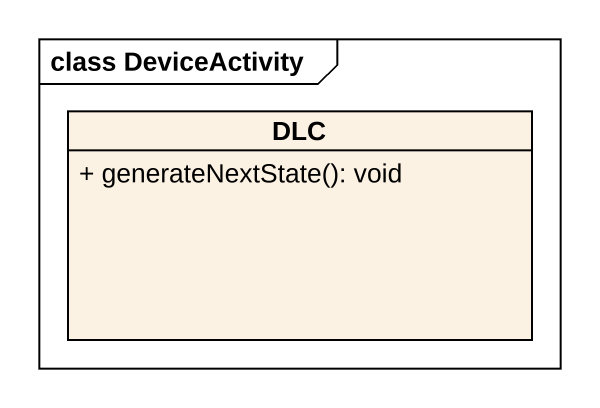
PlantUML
@startuml
mainframe class DeviceActivity
hide circle
hide empty members
skinparam classAttributeIconSize 0
class DLC {
  + generateNextState(): void
}
@enduml
